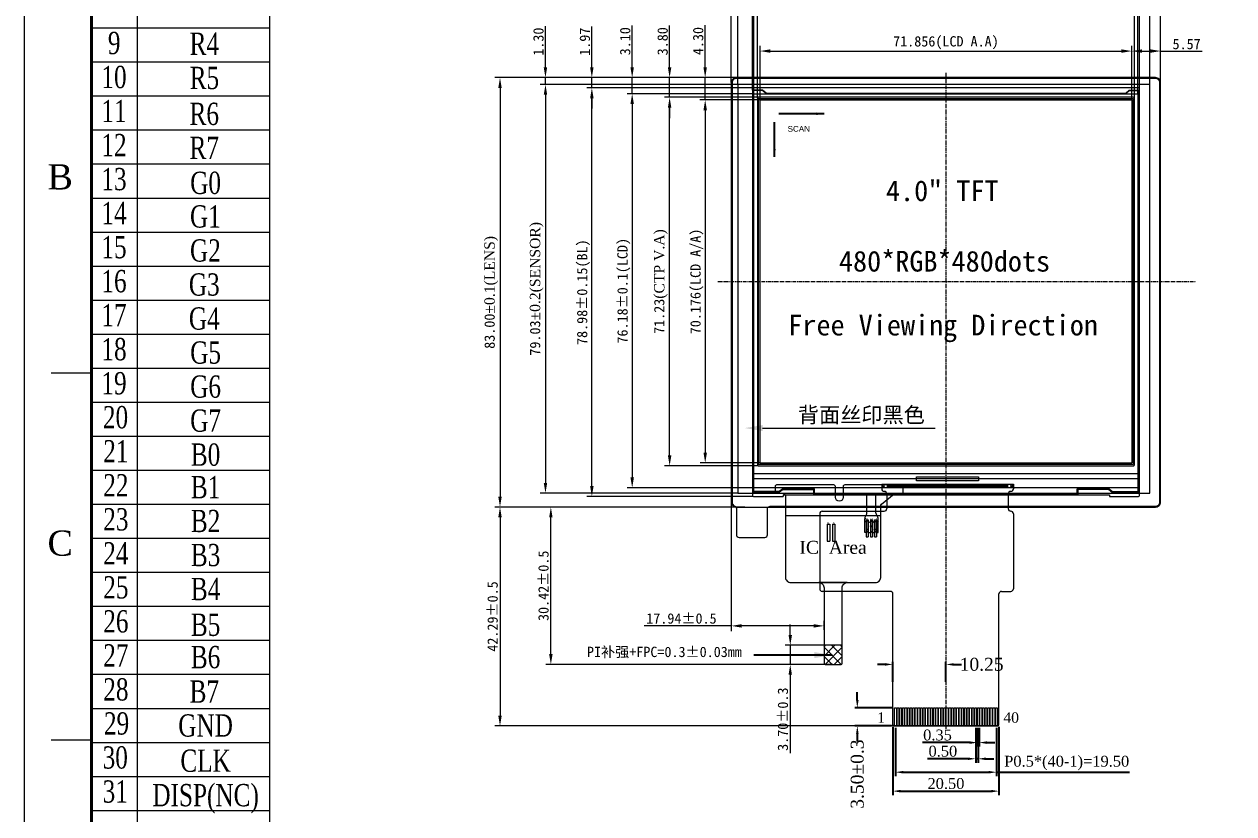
# Model space of a CAD drawing. Header units: inches. Extents: x 3729 to 5100, y 234 to 962.
# Drawn here: x 4559.6 to 4793.4, y 726.7 to 879.3 of the extents above; entities that cross this region are included whole.
import ezdxf
from ezdxf.enums import TextEntityAlignment as Align

# ---------------------------------------------------------------- set-up
doc = ezdxf.new("R2010")
doc.units = ezdxf.units.IN
doc.header["$MEASUREMENT"] = 0
doc.linetypes.add('CENTERX2', pattern=[4, 2.5, -0.5, 0.5, -0.5])
doc.layers.add('1', color=7, linetype='Continuous')
doc.layers.add('center', color=10, linetype='CENTERX2', lineweight=9)
doc.styles.add('Arial', font='ARIAL.TTF', dxfattribs={"width": 0.85, "oblique": 8})
doc.styles.add('simSun', font='SimSun.ttf')
doc.styles.get("Standard").update_dxf_attribs({"font": 'TIMES.TTF'})
doc.styles.add('宋体', font='NSimSun.ttf')
doc.styles.add('穴词0M+000001', font='SimSun.ttf')
doc.dimstyles.new('HDM.2', dxfattribs={"dimscale": 0.6, "dimtxt": 3.5, "dimasz": 2.5, "dimexe": 1.25, "dimexo": 0.625, "dimtad": 1, "dimzin": 1, "dimdsep": 46, "dimtxsty": 'Standard', "dimcen": 2.5, "dimadec": 0, "dimazin": 0, "dimtfac": 1, "dimtmove": 0, "dimatfit": 3, "dimfxl": 0, "dimarcsym": 0})
doc.dimstyles.new('ISO-25', dxfattribs={"dimtxt": 2, "dimasz": 1.5, "dimexe": 0.5, "dimexo": 0.5, "dimgap": 0.2, "dimtad": 0, "dimdsep": 46, "dimtxsty": 'Standard', "dimcen": 0.5, "dimclrd": 256, "dimclre": 256, "dimclrt": 256, "dimadec": 0, "dimazin": 0, "dimtfac": 1, "dimtmove": 0, "dimatfit": 3, "dimfxl": 0, "dimlwd": -1, "dimlwe": -1, "dimarcsym": 0})
doc.dimstyles.get("Standard").update_dxf_attribs({"dimtxt": 0.8, "dimasz": 0.5, "dimexe": 0.5, "dimexo": 0.5, "dimgap": 0.09, "dimtad": 0, "dimdec": 4, "dimzin": 0, "dimdsep": 46, "dimtxsty": 'Standard', "dimcen": 0.5, "dimadec": 0, "dimazin": 0, "dimtfac": 1, "dimtdec": 4, "dimtofl": 0, "dimtmove": 0, "dimatfit": 3, "dimfxl": 0, "dimtolj": 1, "dimtzin": 0, "dimarcsym": 0})
doc.dimstyles.new('STANDARD1', dxfattribs={"dimtxt": 2.5, "dimasz": 1.5, "dimexe": 0.5, "dimexo": 0.5, "dimgap": 0.09, "dimtad": 0, "dimzin": 0, "dimdsep": 46, "dimtxsty": 'Standard', "dimcen": 0, "dimadec": 0, "dimazin": 0, "dimtfac": 1, "dimtofl": 0, "dimtmove": 0, "dimatfit": 0, "dimfxl": 0, "dimtolj": 1, "dimtzin": 0, "dimarcsym": 0})

# ---------------------------------------------------------------- blocks, each defined once
blk = doc.blocks.new('*D387')
at = {"layer": '1', "color": 0, "lineweight": -2}
for p, q in [((4727.99, 743.3), (4727.99, 733.97)), ((4747.49, 743.3), (4747.49, 733.97)), ((4729.49, 734.72), (4745.99, 734.72)), ((4747.49, 734.72), (4773.2, 734.72))]:
    blk.add_line(p, q, dxfattribs=at)
at = {"layer": '1', "color": 0}
for points in [[(4729.49, 734.97), (4729.49, 734.47), (4727.99, 734.72)], [(4745.99, 734.97), (4745.99, 734.47), (4747.49, 734.72)]]:
    blk.add_solid(points, dxfattribs=at)
at = {"layer": 'DEFPOINTS', "color": 0}
for p in [(4727.99, 743.67), (4747.49, 743.67), (4747.49, 734.72)]:
    blk.add_point(p, dxfattribs=at)
at = {"layer": '1', "color": 0, "lineweight": 5, "insert": (4761.09, 736.5), "char_height": 2.1, "attachment_point": 5}
blk.add_mtext('P0.5*(40-1)=19.50', dxfattribs=at)
blk = doc.blocks.new('*D388')
at = {"layer": '1', "color": 0, "lineweight": -2}
for p, q in [((4743.81, 743.3), (4743.81, 739.69)), ((4744.16, 743.3), (4744.16, 739.69)), ((4742.31, 740.44), (4733.18, 740.44)), ((4744.16, 740.44), (4743.81, 740.44)), ((4745.66, 740.44), (4747.16, 740.44))]:
    blk.add_line(p, q, dxfattribs=at)
at = {"layer": '1', "color": 0}
for points in [[(4742.31, 740.69), (4742.31, 740.19), (4743.81, 740.44)], [(4745.66, 740.69), (4745.66, 740.19), (4744.16, 740.44)]]:
    blk.add_solid(points, dxfattribs=at)
at = {"layer": 'DEFPOINTS', "color": 0}
for p in [(4743.81, 743.67), (4744.16, 743.67), (4743.81, 740.44)]:
    blk.add_point(p, dxfattribs=at)
at = {"layer": '1', "color": 0, "lineweight": 5, "insert": (4736.11, 741.89), "char_height": 2.1, "attachment_point": 5}
blk.add_mtext('0.35', dxfattribs=at)
blk = doc.blocks.new('*D389')
at = {"layer": '1', "color": 0, "lineweight": -2}
for p, q in [((4743.49, 743.3), (4743.49, 736.56)), ((4743.99, 743.3), (4743.99, 736.56)), ((4741.99, 737.31), (4734.17, 737.31)), ((4743.99, 737.31), (4743.49, 737.31)), ((4745.49, 737.31), (4746.99, 737.31))]:
    blk.add_line(p, q, dxfattribs=at)
at = {"layer": '1', "color": 0}
for points in [[(4741.99, 737.56), (4741.99, 737.06), (4743.49, 737.31)], [(4745.49, 737.56), (4745.49, 737.06), (4743.99, 737.31)]]:
    blk.add_solid(points, dxfattribs=at)
at = {"layer": 'DEFPOINTS', "color": 0}
for p in [(4743.49, 743.67), (4743.99, 743.67), (4743.99, 737.31)]:
    blk.add_point(p, dxfattribs=at)
at = {"layer": '1', "color": 0, "lineweight": 5, "insert": (4737.15, 738.76), "char_height": 2.1, "attachment_point": 5}
blk.add_mtext('0.50', dxfattribs=at)
blk = doc.blocks.new('*D390')
at = {"layer": '1', "color": 0, "lineweight": -2}
for p, q in [((4727.49, 743.5), (4727.49, 730.31)), ((4747.99, 743.5), (4747.99, 730.31)), ((4728.99, 731.06), (4746.49, 731.06))]:
    blk.add_line(p, q, dxfattribs=at)
at = {"layer": '1', "color": 0}
for points in [[(4728.99, 731.31), (4728.99, 730.81), (4727.49, 731.06)], [(4746.49, 731.31), (4746.49, 730.81), (4747.99, 731.06)]]:
    blk.add_solid(points, dxfattribs=at)
at = {"layer": 'DEFPOINTS', "color": 0}
for p in [(4727.49, 743.87), (4747.99, 743.87), (4747.99, 731.06)]:
    blk.add_point(p, dxfattribs=at)
at = {"layer": '1', "color": 0, "lineweight": 5, "insert": (4737.74, 732.51), "char_height": 2.1, "attachment_point": 5}
blk.add_mtext('20.50', dxfattribs=at)
blk = doc.blocks.new('*D391')
at = {"layer": '1', "color": 0, "lineweight": -2}
for p, q in [((4725.99, 755.55), (4724.49, 755.55)), ((4727.49, 752.17), (4727.49, 756.05)), ((4737.74, 752.17), (4737.74, 756.05)), ((4739.24, 755.55), (4740.74, 755.55))]:
    blk.add_line(p, q, dxfattribs=at)
at = {"layer": '1', "color": 0}
for points in [[(4725.99, 755.8), (4725.99, 755.3), (4727.49, 755.55)], [(4739.24, 755.8), (4739.24, 755.3), (4737.74, 755.55)]]:
    blk.add_solid(points, dxfattribs=at)
at = {"layer": 'DEFPOINTS', "color": 0}
for p in [(4727.49, 755.55), (4727.49, 751.67), (4737.74, 751.67)]:
    blk.add_point(p, dxfattribs=at)
at = {"layer": '1', "color": 0, "lineweight": 5, "insert": (4744.64, 755.55), "char_height": 2.5, "attachment_point": 5}
blk.add_mtext('\\A1;10.25', dxfattribs=at)
blk = doc.blocks.new('*D392')
at = {"layer": '1', "color": 0, "lineweight": -2}
for p, q in [((4720.61, 748.67), (4720.61, 750.17)), ((4727.31, 747.17), (4720.11, 747.17)), ((4727.19, 743.67), (4720.11, 743.67)), ((4720.61, 742.17), (4720.61, 740.67))]:
    blk.add_line(p, q, dxfattribs=at)
at = {"layer": '1', "color": 0}
for points in [[(4720.36, 748.67), (4720.86, 748.67), (4720.61, 747.17)], [(4720.36, 742.17), (4720.86, 742.17), (4720.61, 743.67)]]:
    blk.add_solid(points, dxfattribs=at)
at = {"layer": 'DEFPOINTS', "color": 0}
for p in [(4720.61, 747.17), (4727.81, 747.17), (4727.69, 743.67)]:
    blk.add_point(p, dxfattribs=at)
at = {"layer": '1', "color": 0, "lineweight": 5, "insert": (4720.61, 734.35), "char_height": 2.5, "attachment_point": 5, "rotation": 90}
blk.add_mtext('\\A1;3.50%%p0.3', dxfattribs=at)

msp = doc.modelspace()

# ---------------------------------------------------------------- hatches: boundary and pattern name
at = {"layer": '1', "lineweight": 5}
h = msp.add_hatch(dxfattribs=at)
h.set_pattern_fill('ANSI37', color=256, scale=0.4)
h.set_pattern_definition([(45, (-14731.707, 7107.9664), (-0.89802561, 0.89802561), []), (135, (-14731.707, 7107.9664), (-0.89802561, -0.89802561), [])])
h.paths.add_polyline_path([(4717.378, 755.542, 0.4142136), (4717.678, 755.842), (4717.678, 759.242), (4714.178, 759.242), (4714.178, 755.842, 0.4142136), (4714.478, 755.542)])

# ---------------------------------------------------------------- linework, layer by layer
for p, q in [((4572.512, 799.667), (4572.512, 937.753)), ((4581.389, 937.753), (4581.389, 667.995)), ((4606.947, 937.757), (4606.947, 799.667)), ((4696.237, 868.021), (4696.237, 907.498)), ((4779.237, 868.021), (4779.237, 907.498)), ((4697.509, 867.721), (4697.509, 901.299)), ((4777.165, 867.783), (4777.165, 901.299)), ((4777.165, 867.721), (4777.165, 901.299)), ((4779.237, 868.021), (4779.237, 901.299)), ((4700.323, 866.847), (4700.323, 894.698)), ((4775.151, 866.621), (4775.151, 894.698)), ((4775.151, 866.847), (4775.151, 894.698)), ((4779.237, 868.021), (4779.237, 894.698)), ((4700.609, 865.921), (4700.609, 888.354)), ((4774.865, 865.921), (4774.865, 888.354)), ((4774.865, 865.921), (4774.865, 888.354)), ((4779.237, 868.021), (4779.237, 888.354)), ((4701.309, 865.021), (4701.309, 882.235)), ((4774.165, 865.021), (4774.165, 882.235)), ((4774.165, 865.021), (4774.165, 882.235)), ((4779.237, 868.021), (4779.237, 882.235)), ((4572.512, 878.576), (4606.947, 878.576)), ((4660.324, 870.958), (4660.324, 878.881)), ((4669.29, 870.958), (4669.29, 878.858)), ((4677.088, 870.958), (4677.088, 879.036)), ((4684.326, 870.958), (4684.326, 879.036)), ((4691.196, 870.958), (4691.196, 879.103)), ((4701.809, 864.721), (4701.809, 875.098)), ((4773.665, 864.721), (4773.665, 875.098)), ((4773.665, 864.721), (4773.665, 875.098)), ((4779.237, 868.021), (4779.237, 875.098)), ((4703.809, 874.098), (4771.665, 874.098)), ((4775.665, 874.098), (4777.237, 874.098)), ((4779.237, 874.098), (4787.292, 874.098)), ((4572.512, 872), (4606.947, 872)), ((4697.174, 868.958), (4650.536, 868.958)), ((4729.403, 868.958), (4659.324, 868.958)), ((4697.446, 867.658), (4659.324, 867.658)), ((4697.446, 867.658), (4659.324, 867.658)), ((4660.324, 867.658), (4660.324, 868.958)), ((4697.174, 868.958), (4668.29, 868.958)), ((4669.29, 866.984), (4669.29, 868.958)), ((4697.174, 868.958), (4676.088, 868.958)), ((4677.088, 865.858), (4677.088, 868.958)), ((4697.174, 868.958), (4683.326, 868.958)), ((4684.326, 865.158), (4684.326, 868.958)), ((4697.446, 868.958), (4690.196, 868.958)), ((4691.196, 864.658), (4691.196, 868.958)), ((4777.165, 867.658), (4697.509, 867.658)), ((4697.509, 867.658), (4697.509, 788.632)), ((4777.165, 788.632), (4777.165, 867.658)), ((4572.512, 865.424), (4606.947, 865.424)), ((4651.536, 866.958), (4651.536, 787.958)), ((4660.324, 865.658), (4660.324, 863.658)), ((4660.324, 865.658), (4660.324, 790.632)), ((4700.46, 866.984), (4668.29, 866.984)), ((4700.46, 866.984), (4668.29, 866.984)), ((4700.546, 865.858), (4676.088, 865.858)), ((4700.546, 865.858), (4676.088, 865.858)), ((4700.323, 866.558), (4700.323, 866.784)), ((4700.323, 866.558), (4700.323, 788.832)), ((4702.291, 866.558), (4700.323, 866.558)), ((4700.473, 866.558), (4700.473, 788.832)), ((4774.951, 866.984), (4700.523, 866.984)), ((4700.553, 866.458), (4700.553, 788.982)), ((4702.253, 866.458), (4700.553, 866.458)), ((4700.609, 865.858), (4774.865, 865.858)), ((4700.609, 789.682), (4700.609, 865.849)), ((4702.913, 865.878), (4702.253, 866.458)), ((4702.974, 865.958), (4702.291, 866.558)), ((4702.913, 865.878), (4772.561, 865.878)), ((4702.974, 865.958), (4772.501, 865.958)), ((4772.501, 865.958), (4773.183, 866.558)), ((4772.561, 865.878), (4773.221, 866.458)), ((4773.183, 866.558), (4775.151, 866.558)), ((4773.221, 866.458), (4774.921, 866.458)), ((4774.865, 865.858), (4774.865, 789.682)), ((4774.921, 788.982), (4774.921, 866.458)), ((4775.001, 788.832), (4775.001, 866.558)), ((4775.151, 866.558), (4775.151, 866.784)), ((4775.151, 788.832), (4775.151, 866.558)), ((4669.29, 864.984), (4669.29, 862.984)), ((4669.29, 790.006), (4669.29, 864.984)), ((4677.088, 863.858), (4677.088, 861.858)), ((4677.088, 863.858), (4677.088, 791.682)), ((4701.553, 865.158), (4683.326, 865.158)), ((4701.57, 865.158), (4683.326, 865.158)), ((4684.326, 863.158), (4684.326, 861.158)), ((4684.326, 795.932), (4684.326, 863.158)), ((4701.746, 864.658), (4690.196, 864.658)), ((4701.746, 864.658), (4690.209, 864.658)), ((4701.509, 864.958), (4773.965, 864.958)), ((4701.509, 794.182), (4701.509, 864.958)), ((4701.809, 794.482), (4701.809, 864.658)), ((4701.809, 864.658), (4773.665, 864.658)), ((4773.665, 864.658), (4773.665, 794.482)), ((4773.965, 864.958), (4773.965, 794.182)), ((4691.196, 862.658), (4691.196, 860.658)), ((4691.209, 862.658), (4691.209, 796.482)), ((4572.512, 858.849), (4606.947, 858.849)), ((4572.512, 852.273), (4606.947, 852.273)), ((4572.512, 845.697), (4606.947, 845.697)), ((4572.512, 839.122), (4606.947, 839.122)), ((4572.512, 832.546), (4606.947, 832.546)), ((4572.512, 825.97), (4606.947, 825.97)), ((4572.512, 819.395), (4606.947, 819.395)), ((4572.568, 811.87), (4564.77, 811.87)), ((4572.512, 812.819), (4606.947, 812.819)), ((4572.512, 806.243), (4606.947, 806.243)), ((4606.95, 799.759), (4606.95, 707.6)), ((4572.512, 799.667), (4606.947, 799.667)), ((4572.569, 799.667), (4572.569, 707.546)), ((4572.497, 793.091), (4606.932, 793.091)), ((4701.446, 793.932), (4683.326, 793.932)), ((4701.746, 794.482), (4690.209, 794.482)), ((4773.965, 794.182), (4701.509, 794.182)), ((4701.809, 794.482), (4773.665, 794.482)), ((4775.001, 791.432), (4700.473, 791.432)), ((4774.865, 792.382), (4700.609, 792.382)), ((4725.321, 790.382), (4750.769, 790.382)), ((4725.321, 790.382), (4725.321, 789.482)), ((4750.769, 790.382), (4750.769, 789.482)), ((4697.446, 788.632), (4659.324, 788.632)), ((4700.546, 789.682), (4676.088, 789.682)), ((4697.509, 788.632), (4777.165, 788.632)), ((4700.323, 788.832), (4700.323, 788.206)), ((4705.576, 788.832), (4700.323, 788.832)), ((4705.527, 788.982), (4700.553, 788.982)), ((4774.865, 789.682), (4700.609, 789.682)), ((4706.209, 789.482), (4705.527, 788.982)), ((4706.258, 789.332), (4705.576, 788.832)), ((4706.209, 789.482), (4712.343, 789.482)), ((4706.247, 788.356), (4769.327, 788.356)), ((4706.247, 788.356), (4706.247, 788.006)), ((4706.258, 789.332), (4712.193, 789.332)), ((4712.193, 788.356), (4712.193, 789.332)), ((4712.343, 788.506), (4712.343, 789.482)), ((4712.343, 788.506), (4763.131, 788.506)), ((4722.462, 784.792), (4722.462, 788.506)), ((4724.212, 784.792), (4724.212, 788.506)), ((4725.545, 790.132), (4725.327, 790.132)), ((4725.545, 790.012), (4725.327, 790.012)), ((4725.545, 790.132), (4725.545, 790.35)), ((4725.545, 789.795), (4725.545, 790.012)), ((4725.665, 790.132), (4725.665, 790.35)), ((4725.882, 790.132), (4725.665, 790.132)), ((4725.665, 789.795), (4725.665, 790.012)), ((4725.882, 790.012), (4725.665, 790.012)), ((4725.821, 788.982), (4725.821, 788.982)), ((4726.321, 788.482), (4726.321, 785.672)), ((4749.769, 788.482), (4749.769, 785.672)), ((4750.425, 790.132), (4750.207, 790.132)), ((4750.425, 790.012), (4750.207, 790.012)), ((4750.269, 788.982), (4750.269, 788.982)), ((4750.425, 790.132), (4750.425, 790.35)), ((4750.425, 789.795), (4750.425, 790.012)), ((4750.545, 790.132), (4750.545, 790.35)), ((4750.762, 790.132), (4750.545, 790.132)), ((4750.762, 790.012), (4750.545, 790.012)), ((4750.545, 789.795), (4750.545, 790.012)), ((4753.312, 788.356), (4753.312, 788.506)), ((4769.265, 789.482), (4763.131, 789.482)), ((4763.131, 788.506), (4763.131, 789.482)), ((4769.216, 789.332), (4763.281, 789.332)), ((4763.281, 788.356), (4763.281, 789.332)), ((4769.216, 789.332), (4769.898, 788.832)), ((4769.265, 789.482), (4769.947, 788.982)), ((4769.327, 788.356), (4769.327, 788.006)), ((4769.898, 788.832), (4775.151, 788.832)), ((4769.947, 788.982), (4774.921, 788.982)), ((4775.151, 788.206), (4775.151, 788.832)), ((4572.497, 786.515), (4606.932, 786.515)), ((4697.174, 785.958), (4650.536, 785.958)), ((4697.174, 785.958), (4650.536, 785.958)), ((4698.885, 785.958), (4660.37, 785.958)), ((4700.46, 788.006), (4668.29, 788.006)), ((4696.237, 786.896), (4696.237, 761.999)), ((4700.523, 788.006), (4706.247, 788.006)), ((4769.327, 788.006), (4774.951, 788.006)), ((4651.536, 783.958), (4651.536, 745.672)), ((4661.37, 757.542), (4661.37, 783.958)), ((4725.128, 784.282), (4706.729, 784.282)), ((4713.337, 784.672), (4713.337, 770.172)), ((4713.837, 785.172), (4725.821, 785.172)), ((4722.037, 781.03), (4722.037, 783.717)), ((4722.407, 784.565), (4722.091, 783.944)), ((4722.337, 783.486), (4722.337, 780.23)), ((4722.337, 783.486), (4722.737, 783.486)), ((4722.737, 783.486), (4722.737, 780.23)), ((4723.137, 783.486), (4723.137, 780.23)), ((4723.137, 783.486), (4723.537, 783.486)), ((4723.537, 783.486), (4723.537, 780.23)), ((4723.937, 783.486), (4723.937, 780.23)), ((4723.937, 783.486), (4724.337, 783.486)), ((4724.266, 784.565), (4724.582, 783.944)), ((4724.337, 783.486), (4724.337, 780.23)), ((4724.637, 781.03), (4724.637, 783.717)), ((4750.269, 785.172), (4750.269, 785.172)), ((4750.269, 785.172), (4750.269, 785.172)), ((4750.769, 784.672), (4750.769, 770.172)), ((4714.787, 782.679), (4714.787, 779.379)), ((4714.787, 782.679), (4715.287, 782.679)), ((4715.287, 782.679), (4715.287, 779.379)), ((4715.787, 782.679), (4715.787, 779.379)), ((4715.787, 782.679), (4716.287, 782.679)), ((4716.287, 782.679), (4716.287, 779.379)), ((4722.337, 781.03), (4722.037, 781.03)), ((4722.337, 783.286), (4722.337, 781.78)), ((4722.337, 781.48), (4722.337, 781.03)), ((4722.337, 781.03), (4722.387, 781.03)), ((4722.687, 781.03), (4722.737, 781.03)), ((4722.737, 781.78), (4722.737, 783.131)), ((4722.737, 781.03), (4722.737, 781.48)), ((4722.737, 781.03), (4723.137, 781.03)), ((4723.137, 783.113), (4723.137, 782.38)), ((4723.137, 782.08), (4723.137, 781.03)), ((4723.137, 781.03), (4723.187, 781.03)), ((4723.487, 781.03), (4723.537, 781.03)), ((4723.537, 782.38), (4723.537, 783.277)), ((4723.537, 781.03), (4723.537, 782.08)), ((4723.537, 781.03), (4723.937, 781.03)), ((4723.937, 783.03), (4723.937, 781.78)), ((4723.937, 781.48), (4723.937, 781.03)), ((4723.937, 781.03), (4723.987, 781.03)), ((4724.287, 781.03), (4724.337, 781.03)), ((4724.337, 781.78), (4724.337, 783.301)), ((4724.337, 781.03), (4724.337, 781.48)), ((4724.337, 781.03), (4724.637, 781.03)), ((4572.497, 779.939), (4606.932, 779.939)), ((4714.787, 779.379), (4715.287, 779.379)), ((4715.787, 779.379), (4716.287, 779.379)), ((4722.337, 780.23), (4722.737, 780.23)), ((4723.137, 780.23), (4723.537, 780.23)), ((4723.937, 780.23), (4724.337, 780.23)), ((4572.497, 773.364), (4606.932, 773.364)), ((4718.678, 771.378), (4713.178, 771.378)), ((4726.987, 769.672), (4713.837, 769.672)), ((4748.487, 769.672), (4750.269, 769.672)), ((4727.487, 748.672), (4727.487, 769.172)), ((4747.987, 748.672), (4747.987, 769.172)), ((4572.497, 766.788), (4606.932, 766.788)), ((4572.568, 766.653), (4572.568, 674.532)), ((4606.949, 766.745), (4606.949, 674.586)), ((4696.237, 762.999), (4679.397, 762.999)), ((4712.178, 762.999), (4698.237, 762.999)), ((4707.645, 761.242), (4707.645, 763.242)), ((4714.178, 762.247), (4714.178, 763.999)), ((4572.568, 760.212), (4607.003, 760.212)), ((4715.891, 759.242), (4706.645, 759.242)), ((4707.645, 759.242), (4707.645, 755.542)), ((4717.678, 759.242), (4714.178, 759.242)), ((4714.536, 755.542), (4660.37, 755.542)), ((4715.891, 755.542), (4706.645, 755.542)), ((4572.569, 753.636), (4607.004, 753.636)), ((4707.645, 753.542), (4707.645, 738.386)), ((4727.487, 743.872), (4727.487, 748.672)), ((4747.987, 743.872), (4747.987, 748.672)), ((4572.569, 747.061), (4607.004, 747.061)), ((4572.568, 744.844), (4572.568, 675.724)), ((4572.568, 744.844), (4572.568, 675.724)), ((4727.624, 743.672), (4650.536, 743.672)), ((4727.687, 743.672), (4747.787, 743.672)), ((4747.787, 743.672), (4727.687, 743.672)), ((4572.568, 740.913), (4564.77, 740.913)), ((4572.569, 740.485), (4607.004, 740.485)), ((4572.569, 733.909), (4607.004, 733.909)), ((4572.569, 727.333), (4607.004, 727.333))]:
    msp.add_line(p, q, dxfattribs=at)
for points in [[(4559.556, 961.582), (4559.556, 591.201), (5100.317, 591.201), (5100.317, 961.582)], [(4726.435, 790.382), (4726.515, 790.382), (4726.515, 789.782), (4726.435, 789.782)], [(4726.565, 790.382), (4726.645, 790.382), (4726.645, 789.782), (4726.565, 789.782)], [(4726.695, 790.382), (4726.775, 790.382), (4726.775, 789.782), (4726.695, 789.782)], [(4726.825, 790.382), (4726.905, 790.382), (4726.905, 789.782), (4726.825, 789.782)], [(4726.955, 790.382), (4727.035, 790.382), (4727.035, 789.782), (4726.955, 789.782)], [(4727.085, 790.382), (4727.165, 790.382), (4727.165, 789.782), (4727.085, 789.782)], [(4727.215, 790.382), (4727.295, 790.382), (4727.295, 789.782), (4727.215, 789.782)], [(4727.345, 790.382), (4727.425, 790.382), (4727.425, 789.782), (4727.345, 789.782)], [(4727.475, 790.382), (4727.555, 790.382), (4727.555, 789.782), (4727.475, 789.782)], [(4727.605, 790.382), (4727.685, 790.382), (4727.685, 789.782), (4727.605, 789.782)], [(4727.735, 790.382), (4727.815, 790.382), (4727.815, 789.782), (4727.735, 789.782)], [(4727.865, 790.382), (4727.945, 790.382), (4727.945, 789.782), (4727.865, 789.782)], [(4727.995, 790.382), (4728.075, 790.382), (4728.075, 789.782), (4727.995, 789.782)], [(4728.125, 790.382), (4728.205, 790.382), (4728.205, 789.782), (4728.125, 789.782)], [(4728.255, 790.382), (4728.335, 790.382), (4728.335, 789.782), (4728.255, 789.782)], [(4728.385, 790.382), (4728.465, 790.382), (4728.465, 789.782), (4728.385, 789.782)], [(4728.515, 790.382), (4728.595, 790.382), (4728.595, 789.782), (4728.515, 789.782)], [(4728.645, 790.382), (4728.725, 790.382), (4728.725, 789.782), (4728.645, 789.782)], [(4728.775, 790.382), (4728.855, 790.382), (4728.855, 789.782), (4728.775, 789.782)], [(4728.905, 790.382), (4728.985, 790.382), (4728.985, 789.782), (4728.905, 789.782)], [(4729.035, 790.382), (4729.115, 790.382), (4729.115, 789.782), (4729.035, 789.782)], [(4729.165, 790.382), (4729.245, 790.382), (4729.245, 789.782), (4729.165, 789.782)], [(4729.295, 790.382), (4729.375, 790.382), (4729.375, 789.782), (4729.295, 789.782)], [(4729.425, 790.382), (4729.505, 790.382), (4729.505, 789.782), (4729.425, 789.782)], [(4729.555, 790.382), (4729.635, 790.382), (4729.635, 789.782), (4729.555, 789.782)], [(4729.685, 790.382), (4729.765, 790.382), (4729.765, 789.782), (4729.685, 789.782)], [(4729.815, 790.382), (4729.895, 790.382), (4729.895, 789.782), (4729.815, 789.782)], [(4729.945, 790.382), (4730.025, 790.382), (4730.025, 789.782), (4729.945, 789.782)], [(4730.075, 790.382), (4730.155, 790.382), (4730.155, 789.782), (4730.075, 789.782)], [(4730.205, 790.382), (4730.285, 790.382), (4730.285, 789.782), (4730.205, 789.782)], [(4730.335, 790.382), (4730.415, 790.382), (4730.415, 789.782), (4730.335, 789.782)], [(4730.465, 790.382), (4730.545, 790.382), (4730.545, 789.782), (4730.465, 789.782)], [(4730.595, 790.382), (4730.675, 790.382), (4730.675, 789.782), (4730.595, 789.782)], [(4730.725, 790.382), (4730.805, 790.382), (4730.805, 789.782), (4730.725, 789.782)], [(4730.855, 790.382), (4730.935, 790.382), (4730.935, 789.782), (4730.855, 789.782)], [(4730.985, 790.382), (4731.065, 790.382), (4731.065, 789.782), (4730.985, 789.782)], [(4731.115, 790.382), (4731.195, 790.382), (4731.195, 789.782), (4731.115, 789.782)], [(4731.245, 790.382), (4731.325, 790.382), (4731.325, 789.782), (4731.245, 789.782)], [(4731.375, 790.382), (4731.455, 790.382), (4731.455, 789.782), (4731.375, 789.782)], [(4731.505, 790.382), (4731.585, 790.382), (4731.585, 789.782), (4731.505, 789.782)], [(4731.635, 790.382), (4731.715, 790.382), (4731.715, 789.782), (4731.635, 789.782)], [(4731.765, 790.382), (4731.845, 790.382), (4731.845, 789.782), (4731.765, 789.782)], [(4731.895, 790.382), (4731.975, 790.382), (4731.975, 789.782), (4731.895, 789.782)], [(4732.025, 790.382), (4732.105, 790.382), (4732.105, 789.782), (4732.025, 789.782)], [(4732.045, 791.807), (4744.045, 791.807), (4744.045, 791.007), (4732.045, 791.007)], [(4732.155, 790.382), (4732.235, 790.382), (4732.235, 789.782), (4732.155, 789.782)], [(4732.285, 790.382), (4732.365, 790.382), (4732.365, 789.782), (4732.285, 789.782)], [(4732.415, 790.382), (4732.495, 790.382), (4732.495, 789.782), (4732.415, 789.782)], [(4732.545, 790.382), (4732.625, 790.382), (4732.625, 789.782), (4732.545, 789.782)], [(4732.675, 790.382), (4732.755, 790.382), (4732.755, 789.782), (4732.675, 789.782)], [(4732.805, 790.382), (4732.885, 790.382), (4732.885, 789.782), (4732.805, 789.782)], [(4732.935, 790.382), (4733.015, 790.382), (4733.015, 789.782), (4732.935, 789.782)], [(4733.065, 790.382), (4733.145, 790.382), (4733.145, 789.782), (4733.065, 789.782)], [(4733.195, 790.382), (4733.275, 790.382), (4733.275, 789.782), (4733.195, 789.782)], [(4733.325, 790.382), (4733.405, 790.382), (4733.405, 789.782), (4733.325, 789.782)], [(4733.455, 790.382), (4733.535, 790.382), (4733.535, 789.782), (4733.455, 789.782)], [(4733.585, 790.382), (4733.665, 790.382), (4733.665, 789.782), (4733.585, 789.782)], [(4733.715, 790.382), (4733.795, 790.382), (4733.795, 789.782), (4733.715, 789.782)], [(4733.845, 790.382), (4733.925, 790.382), (4733.925, 789.782), (4733.845, 789.782)], [(4733.975, 790.382), (4734.055, 790.382), (4734.055, 789.782), (4733.975, 789.782)], [(4734.105, 790.382), (4734.185, 790.382), (4734.185, 789.782), (4734.105, 789.782)], [(4734.235, 790.382), (4734.315, 790.382), (4734.315, 789.782), (4734.235, 789.782)], [(4734.365, 790.382), (4734.445, 790.382), (4734.445, 789.782), (4734.365, 789.782)], [(4734.495, 790.382), (4734.575, 790.382), (4734.575, 789.782), (4734.495, 789.782)], [(4734.625, 790.382), (4734.705, 790.382), (4734.705, 789.782), (4734.625, 789.782)], [(4734.755, 790.382), (4734.835, 790.382), (4734.835, 789.782), (4734.755, 789.782)], [(4734.885, 790.382), (4734.965, 790.382), (4734.965, 789.782), (4734.885, 789.782)], [(4735.015, 790.382), (4735.095, 790.382), (4735.095, 789.782), (4735.015, 789.782)], [(4735.145, 790.382), (4735.225, 790.382), (4735.225, 789.782), (4735.145, 789.782)], [(4735.275, 790.382), (4735.355, 790.382), (4735.355, 789.782), (4735.275, 789.782)], [(4735.405, 790.382), (4735.485, 790.382), (4735.485, 789.782), (4735.405, 789.782)], [(4735.535, 790.382), (4735.615, 790.382), (4735.615, 789.782), (4735.535, 789.782)], [(4735.665, 790.382), (4735.745, 790.382), (4735.745, 789.782), (4735.665, 789.782)], [(4735.795, 790.382), (4735.875, 790.382), (4735.875, 789.782), (4735.795, 789.782)], [(4735.925, 790.382), (4736.005, 790.382), (4736.005, 789.782), (4735.925, 789.782)], [(4736.055, 790.382), (4736.135, 790.382), (4736.135, 789.782), (4736.055, 789.782)], [(4736.185, 790.382), (4736.265, 790.382), (4736.265, 789.782), (4736.185, 789.782)], [(4736.315, 790.382), (4736.395, 790.382), (4736.395, 789.782), (4736.315, 789.782)], [(4736.445, 790.382), (4736.525, 790.382), (4736.525, 789.782), (4736.445, 789.782)], [(4736.575, 790.382), (4736.655, 790.382), (4736.655, 789.782), (4736.575, 789.782)], [(4736.705, 790.382), (4736.785, 790.382), (4736.785, 789.782), (4736.705, 789.782)], [(4736.835, 790.382), (4736.915, 790.382), (4736.915, 789.782), (4736.835, 789.782)], [(4736.965, 790.382), (4737.045, 790.382), (4737.045, 789.782), (4736.965, 789.782)], [(4737.095, 790.382), (4737.175, 790.382), (4737.175, 789.782), (4737.095, 789.782)], [(4737.225, 790.382), (4737.305, 790.382), (4737.305, 789.782), (4737.225, 789.782)], [(4737.355, 790.382), (4737.435, 790.382), (4737.435, 789.782), (4737.355, 789.782)], [(4737.485, 790.382), (4737.565, 790.382), (4737.565, 789.782), (4737.485, 789.782)], [(4737.615, 790.382), (4737.695, 790.382), (4737.695, 789.782), (4737.615, 789.782)], [(4737.745, 790.382), (4737.825, 790.382), (4737.825, 789.782), (4737.745, 789.782)], [(4737.875, 790.382), (4737.955, 790.382), (4737.955, 789.782), (4737.875, 789.782)], [(4738.005, 790.382), (4738.085, 790.382), (4738.085, 789.782), (4738.005, 789.782)], [(4738.135, 790.382), (4738.215, 790.382), (4738.215, 789.782), (4738.135, 789.782)], [(4738.265, 790.382), (4738.345, 790.382), (4738.345, 789.782), (4738.265, 789.782)], [(4738.395, 790.382), (4738.475, 790.382), (4738.475, 789.782), (4738.395, 789.782)], [(4738.525, 790.382), (4738.605, 790.382), (4738.605, 789.782), (4738.525, 789.782)], [(4738.655, 790.382), (4738.735, 790.382), (4738.735, 789.782), (4738.655, 789.782)], [(4738.785, 790.382), (4738.865, 790.382), (4738.865, 789.782), (4738.785, 789.782)], [(4738.915, 790.382), (4738.995, 790.382), (4738.995, 789.782), (4738.915, 789.782)], [(4739.045, 790.382), (4739.125, 790.382), (4739.125, 789.782), (4739.045, 789.782)], [(4739.175, 790.382), (4739.255, 790.382), (4739.255, 789.782), (4739.175, 789.782)], [(4739.305, 790.382), (4739.385, 790.382), (4739.385, 789.782), (4739.305, 789.782)], [(4739.435, 790.382), (4739.515, 790.382), (4739.515, 789.782), (4739.435, 789.782)], [(4739.565, 790.382), (4739.645, 790.382), (4739.645, 789.782), (4739.565, 789.782)], [(4739.695, 790.382), (4739.775, 790.382), (4739.775, 789.782), (4739.695, 789.782)], [(4739.825, 790.382), (4739.905, 790.382), (4739.905, 789.782), (4739.825, 789.782)], [(4739.955, 790.382), (4740.035, 790.382), (4740.035, 789.782), (4739.955, 789.782)], [(4740.085, 790.382), (4740.165, 790.382), (4740.165, 789.782), (4740.085, 789.782)], [(4740.215, 790.382), (4740.295, 790.382), (4740.295, 789.782), (4740.215, 789.782)], [(4740.345, 790.382), (4740.425, 790.382), (4740.425, 789.782), (4740.345, 789.782)], [(4740.475, 790.382), (4740.555, 790.382), (4740.555, 789.782), (4740.475, 789.782)], [(4740.605, 790.382), (4740.685, 790.382), (4740.685, 789.782), (4740.605, 789.782)], [(4740.735, 790.382), (4740.815, 790.382), (4740.815, 789.782), (4740.735, 789.782)], [(4740.865, 790.382), (4740.945, 790.382), (4740.945, 789.782), (4740.865, 789.782)], [(4740.995, 790.382), (4741.075, 790.382), (4741.075, 789.782), (4740.995, 789.782)], [(4741.125, 790.382), (4741.205, 790.382), (4741.205, 789.782), (4741.125, 789.782)], [(4741.255, 790.382), (4741.335, 790.382), (4741.335, 789.782), (4741.255, 789.782)], [(4741.385, 790.382), (4741.465, 790.382), (4741.465, 789.782), (4741.385, 789.782)], [(4741.515, 790.382), (4741.595, 790.382), (4741.595, 789.782), (4741.515, 789.782)], [(4741.645, 790.382), (4741.725, 790.382), (4741.725, 789.782), (4741.645, 789.782)], [(4741.775, 790.382), (4741.855, 790.382), (4741.855, 789.782), (4741.775, 789.782)], [(4741.905, 790.382), (4741.985, 790.382), (4741.985, 789.782), (4741.905, 789.782)], [(4742.035, 790.382), (4742.115, 790.382), (4742.115, 789.782), (4742.035, 789.782)], [(4742.165, 790.382), (4742.245, 790.382), (4742.245, 789.782), (4742.165, 789.782)], [(4742.295, 790.382), (4742.375, 790.382), (4742.375, 789.782), (4742.295, 789.782)], [(4742.425, 790.382), (4742.505, 790.382), (4742.505, 789.782), (4742.425, 789.782)], [(4742.555, 790.382), (4742.635, 790.382), (4742.635, 789.782), (4742.555, 789.782)], [(4742.685, 790.382), (4742.765, 790.382), (4742.765, 789.782), (4742.685, 789.782)], [(4742.815, 790.382), (4742.895, 790.382), (4742.895, 789.782), (4742.815, 789.782)], [(4742.945, 790.382), (4743.025, 790.382), (4743.025, 789.782), (4742.945, 789.782)], [(4743.075, 790.382), (4743.155, 790.382), (4743.155, 789.782), (4743.075, 789.782)], [(4743.205, 790.382), (4743.285, 790.382), (4743.285, 789.782), (4743.205, 789.782)], [(4743.335, 790.382), (4743.415, 790.382), (4743.415, 789.782), (4743.335, 789.782)], [(4743.465, 790.382), (4743.545, 790.382), (4743.545, 789.782), (4743.465, 789.782)], [(4743.595, 790.382), (4743.675, 790.382), (4743.675, 789.782), (4743.595, 789.782)], [(4743.725, 790.382), (4743.805, 790.382), (4743.805, 789.782), (4743.725, 789.782)], [(4743.855, 790.382), (4743.935, 790.382), (4743.935, 789.782), (4743.855, 789.782)], [(4743.985, 790.382), (4744.065, 790.382), (4744.065, 789.782), (4743.985, 789.782)], [(4744.115, 790.382), (4744.195, 790.382), (4744.195, 789.782), (4744.115, 789.782)], [(4744.245, 790.382), (4744.325, 790.382), (4744.325, 789.782), (4744.245, 789.782)], [(4744.375, 790.382), (4744.455, 790.382), (4744.455, 789.782), (4744.375, 789.782)], [(4744.505, 790.382), (4744.585, 790.382), (4744.585, 789.782), (4744.505, 789.782)], [(4744.635, 790.382), (4744.715, 790.382), (4744.715, 789.782), (4744.635, 789.782)], [(4744.765, 790.382), (4744.845, 790.382), (4744.845, 789.782), (4744.765, 789.782)], [(4744.895, 790.382), (4744.975, 790.382), (4744.975, 789.782), (4744.895, 789.782)], [(4745.025, 790.382), (4745.105, 790.382), (4745.105, 789.782), (4745.025, 789.782)], [(4745.155, 790.382), (4745.235, 790.382), (4745.235, 789.782), (4745.155, 789.782)], [(4745.285, 790.382), (4745.365, 790.382), (4745.365, 789.782), (4745.285, 789.782)], [(4745.415, 790.382), (4745.495, 790.382), (4745.495, 789.782), (4745.415, 789.782)], [(4745.545, 790.382), (4745.625, 790.382), (4745.625, 789.782), (4745.545, 789.782)], [(4745.675, 790.382), (4745.755, 790.382), (4745.755, 789.782), (4745.675, 789.782)], [(4745.805, 790.382), (4745.885, 790.382), (4745.885, 789.782), (4745.805, 789.782)], [(4745.935, 790.382), (4746.015, 790.382), (4746.015, 789.782), (4745.935, 789.782)], [(4746.065, 790.382), (4746.145, 790.382), (4746.145, 789.782), (4746.065, 789.782)], [(4746.195, 790.382), (4746.275, 790.382), (4746.275, 789.782), (4746.195, 789.782)], [(4746.325, 790.382), (4746.405, 790.382), (4746.405, 789.782), (4746.325, 789.782)], [(4746.455, 790.382), (4746.535, 790.382), (4746.535, 789.782), (4746.455, 789.782)], [(4746.585, 790.382), (4746.665, 790.382), (4746.665, 789.782), (4746.585, 789.782)], [(4746.715, 790.382), (4746.795, 790.382), (4746.795, 789.782), (4746.715, 789.782)], [(4746.845, 790.382), (4746.925, 790.382), (4746.925, 789.782), (4746.845, 789.782)], [(4746.975, 790.382), (4747.055, 790.382), (4747.055, 789.782), (4746.975, 789.782)], [(4747.105, 790.382), (4747.185, 790.382), (4747.185, 789.782), (4747.105, 789.782)], [(4747.235, 790.382), (4747.315, 790.382), (4747.315, 789.782), (4747.235, 789.782)], [(4747.365, 790.382), (4747.445, 790.382), (4747.445, 789.782), (4747.365, 789.782)], [(4747.495, 790.382), (4747.575, 790.382), (4747.575, 789.782), (4747.495, 789.782)], [(4747.625, 790.382), (4747.705, 790.382), (4747.705, 789.782), (4747.625, 789.782)], [(4747.755, 790.382), (4747.835, 790.382), (4747.835, 789.782), (4747.755, 789.782)], [(4747.885, 790.382), (4747.965, 790.382), (4747.965, 789.782), (4747.885, 789.782)], [(4748.015, 790.382), (4748.095, 790.382), (4748.095, 789.782), (4748.015, 789.782)], [(4748.145, 790.382), (4748.225, 790.382), (4748.225, 789.782), (4748.145, 789.782)], [(4748.275, 790.382), (4748.355, 790.382), (4748.355, 789.782), (4748.275, 789.782)], [(4748.405, 790.382), (4748.485, 790.382), (4748.485, 789.782), (4748.405, 789.782)], [(4748.535, 790.382), (4748.615, 790.382), (4748.615, 789.782), (4748.535, 789.782)], [(4748.665, 790.382), (4748.745, 790.382), (4748.745, 789.782), (4748.665, 789.782)], [(4748.795, 790.382), (4748.875, 790.382), (4748.875, 789.782), (4748.795, 789.782)], [(4748.925, 790.382), (4749.005, 790.382), (4749.005, 789.782), (4748.925, 789.782)], [(4749.055, 790.382), (4749.135, 790.382), (4749.135, 789.782), (4749.055, 789.782)], [(4749.185, 790.382), (4749.265, 790.382), (4749.265, 789.782), (4749.185, 789.782)], [(4749.315, 790.382), (4749.395, 790.382), (4749.395, 789.782), (4749.315, 789.782)], [(4749.445, 790.382), (4749.525, 790.382), (4749.525, 789.782), (4749.445, 789.782)], [(4749.575, 790.382), (4749.655, 790.382), (4749.655, 789.782), (4749.575, 789.782)], [(4727.812, 747.172), (4728.162, 747.172), (4728.162, 743.672), (4727.812, 743.672)], [(4728.312, 747.172), (4728.662, 747.172), (4728.662, 743.672), (4728.312, 743.672)], [(4728.812, 747.172), (4729.162, 747.172), (4729.162, 743.672), (4728.812, 743.672)], [(4729.312, 747.172), (4729.662, 747.172), (4729.662, 743.672), (4729.312, 743.672)], [(4729.812, 747.172), (4730.162, 747.172), (4730.162, 743.672), (4729.812, 743.672)], [(4730.312, 747.172), (4730.662, 747.172), (4730.662, 743.672), (4730.312, 743.672)], [(4730.812, 747.172), (4731.162, 747.172), (4731.162, 743.672), (4730.812, 743.672)], [(4731.312, 747.172), (4731.662, 747.172), (4731.662, 743.672), (4731.312, 743.672)], [(4731.812, 747.172), (4732.162, 747.172), (4732.162, 743.672), (4731.812, 743.672)], [(4732.312, 747.172), (4732.662, 747.172), (4732.662, 743.672), (4732.312, 743.672)], [(4732.812, 747.172), (4733.162, 747.172), (4733.162, 743.672), (4732.812, 743.672)], [(4733.312, 747.172), (4733.662, 747.172), (4733.662, 743.672), (4733.312, 743.672)], [(4733.812, 747.172), (4734.162, 747.172), (4734.162, 743.672), (4733.812, 743.672)], [(4734.312, 747.172), (4734.662, 747.172), (4734.662, 743.672), (4734.312, 743.672)], [(4734.812, 747.172), (4735.162, 747.172), (4735.162, 743.672), (4734.812, 743.672)], [(4735.312, 747.172), (4735.662, 747.172), (4735.662, 743.672), (4735.312, 743.672)], [(4735.812, 747.172), (4736.162, 747.172), (4736.162, 743.672), (4735.812, 743.672)], [(4736.312, 747.172), (4736.662, 747.172), (4736.662, 743.672), (4736.312, 743.672)], [(4736.812, 747.172), (4737.162, 747.172), (4737.162, 743.672), (4736.812, 743.672)], [(4737.312, 747.172), (4737.662, 747.172), (4737.662, 743.672), (4737.312, 743.672)], [(4737.812, 747.172), (4738.162, 747.172), (4738.162, 743.672), (4737.812, 743.672)], [(4738.312, 747.172), (4738.662, 747.172), (4738.662, 743.672), (4738.312, 743.672)], [(4738.812, 747.172), (4739.162, 747.172), (4739.162, 743.672), (4738.812, 743.672)], [(4739.312, 747.172), (4739.662, 747.172), (4739.662, 743.672), (4739.312, 743.672)], [(4739.812, 747.172), (4740.162, 747.172), (4740.162, 743.672), (4739.812, 743.672)], [(4740.312, 747.172), (4740.662, 747.172), (4740.662, 743.672), (4740.312, 743.672)], [(4740.812, 747.172), (4741.162, 747.172), (4741.162, 743.672), (4740.812, 743.672)], [(4741.312, 747.172), (4741.662, 747.172), (4741.662, 743.672), (4741.312, 743.672)], [(4741.812, 747.172), (4742.162, 747.172), (4742.162, 743.672), (4741.812, 743.672)], [(4742.312, 747.172), (4742.662, 747.172), (4742.662, 743.672), (4742.312, 743.672)], [(4742.812, 747.172), (4743.162, 747.172), (4743.162, 743.672), (4742.812, 743.672)], [(4743.312, 747.172), (4743.662, 747.172), (4743.662, 743.672), (4743.312, 743.672)], [(4743.812, 747.172), (4744.162, 747.172), (4744.162, 743.672), (4743.812, 743.672)], [(4744.312, 747.172), (4744.662, 747.172), (4744.662, 743.672), (4744.312, 743.672)], [(4744.812, 747.172), (4745.162, 747.172), (4745.162, 743.672), (4744.812, 743.672)], [(4745.312, 747.172), (4745.662, 747.172), (4745.662, 743.672), (4745.312, 743.672)], [(4745.812, 747.172), (4746.162, 747.172), (4746.162, 743.672), (4745.812, 743.672)], [(4746.312, 747.172), (4746.662, 747.172), (4746.662, 743.672), (4746.312, 743.672)], [(4746.812, 747.172), (4747.162, 747.172), (4747.162, 743.672), (4746.812, 743.672)], [(4747.312, 747.172), (4747.662, 747.172), (4747.662, 743.672), (4747.312, 743.672)]]:
    msp.add_lwpolyline(points, close=True, dxfattribs=at)
at = {"layer": '1', "lineweight": 5, "const_width": 0.532}
msp.add_lwpolyline([(5087.203, 953.785), (4572.568, 953.785), (4572.568, 598.998), (5087.203, 598.998)], close=True, dxfattribs=at)
at = {"layer": '1', "lineweight": 5}
for points in [[(4775.553, 785.958), (4778.237, 785.958, 0.4142136), (4779.237, 786.958), (4779.237, 867.958, 0.4142136), (4778.237, 868.958), (4697.237, 868.958, 0.4142136), (4696.237, 867.958), (4696.237, 786.958, 0.4142136), (4697.237, 785.958), (4778.237, 785.958)], [(4778.237, 786.108, 0.4142136), (4779.087, 786.958), (4779.087, 867.958, 0.4142136), (4778.237, 868.808), (4697.237, 868.808, 0.4142136), (4696.387, 867.958), (4696.387, 786.958, 0.306979), (4696.922, 786.169, -0.306979), (4697.237, 785.704), (4697.237, 780.608, 0.4142136), (4697.737, 780.108), (4702.737, 780.108, 0.4142136), (4703.237, 780.608), (4703.237, 785.608, -0.4142136), (4703.737, 786.108), (4778.237, 786.108)], [(4713.178, 771.378, -0.4142136), (4714.178, 770.378), (4714.178, 755.842, 0.4142136), (4714.478, 755.542), (4717.428, 755.542)], [(4715.853, 755.542), (4717.378, 755.542, 0.4142136), (4717.678, 755.842), (4717.678, 770.378, -0.4142136), (4718.678, 771.378)]]:
    msp.add_lwpolyline(points, format="xyb", dxfattribs=at)
for points in [[(4701.509, 793.932), (4773.965, 793.932, 0.4142136), (4774.165, 794.132), (4774.165, 864.958, 0.4142136), (4773.965, 865.158), (4701.509, 865.158, 0.4142136), (4701.309, 864.958), (4701.309, 794.132, 0.4142136)], [(4724.128, 771.378, 0.4142136), (4725.128, 772.378), (4725.128, 786.119, -0.2244197), (4725.31, 786.506), (4727.761, 788.519, -0.1736516), (4728.078, 788.632), (4729.296, 788.632, 0.4142136), (4729.496, 788.832), (4729.496, 789.932, 0.4142136), (4729.196, 790.232), (4718.173, 790.232, 0.4142136), (4717.873, 789.932), (4717.873, 787.855, -1), (4716.373, 787.855), (4716.373, 789.932, 0.4142136), (4716.073, 790.232), (4705.004, 790.232, 0.4142136), (4704.704, 789.932), (4704.704, 788.832, 0.4142136), (4704.904, 788.632), (4706.229, 788.632, -0.4142136), (4706.729, 788.132), (4706.729, 772.378, 0.4142136), (4707.729, 771.378), (4713.178, 771.378), (4718.678, 771.378)]]:
    msp.add_lwpolyline(points, format="xyb", close=True, dxfattribs=at)
msp.add_lwpolyline([(4702.306, 801.236), (4735.674, 801.236)], dxfattribs=at)
for centre in [(4722.537, 781.63), (4723.337, 782.23), (4724.137, 781.63)]:
    msp.add_circle(centre, 0.125, dxfattribs=at)
for centre, radius, start, end in [((4700.523, 866.784), 0.2, 90, 180), ((4774.951, 866.784), 0.2, 0, 90), ((4700.523, 788.206), 0.2, 180, 270), ((4725.821, 789.482), 0.5, 180, 270), ((4725.605, 790.072), 0.284, 102.19665, 167.80335), ((4725.605, 790.072), 0.284, 192.19665, 257.80335), ((4725.605, 790.072), 0.284, 12.19665, 77.80335), ((4725.605, 790.072), 0.284, 282.19665, 347.80335), ((4725.821, 788.482), 0.5, 0, 90), ((4750.269, 788.482), 0.5, 90, 180), ((4750.485, 790.072), 0.284, 102.19665, 167.80335), ((4750.485, 790.072), 0.284, 192.19665, 257.80335), ((4750.269, 789.482), 0.5, 270, 0), ((4750.485, 790.072), 0.284, 12.19665, 77.80335), ((4750.485, 790.072), 0.284, 282.19665, 347.80335), ((4774.951, 788.206), 0.2, 270, 0), ((4713.837, 784.672), 0.5, 90, 180), ((4722.537, 783.717), 0.5, 153.02125, 180), ((4721.962, 784.792), 0.5, 333.02125, 0), ((4724.712, 784.792), 0.5, 180, 206.97875), ((4724.137, 783.717), 0.5, 0, 26.97875), ((4725.821, 785.672), 0.5, 270, 0), ((4750.269, 785.672), 0.5, 180, 270), ((4750.269, 785.672), 0.5, 180, 270), ((4750.269, 784.672), 0.5, 0, 90), ((4750.269, 784.672), 0.5, 0, 90), ((4722.537, 781.63), 0.25, 143.1301, 216.8699), ((4722.537, 781.03), 0.15, 0, 180), ((4722.537, 781.63), 0.25, 323.1301, 36.8699), ((4723.337, 782.23), 0.25, 143.1301, 216.8699), ((4723.337, 781.03), 0.15, 0, 180), ((4723.337, 782.23), 0.25, 323.1301, 36.8699), ((4724.137, 781.63), 0.25, 143.1301, 216.8699), ((4724.137, 781.03), 0.15, 0, 180), ((4724.137, 781.63), 0.25, 323.1301, 36.8699), ((4713.837, 770.172), 0.5, 180, 270), ((4726.987, 769.172), 0.5, 0, 90), ((4748.487, 769.172), 0.5, 90, 180), ((4750.269, 770.172), 0.5, 270, 0), ((4727.687, 743.872), 0.2, 180, 270), ((4727.687, 743.872), 0.2, 180, 270), ((4747.787, 743.872), 0.2, 270, 0), ((4747.787, 743.872), 0.2, 270, 0)]:
    msp.add_arc(centre, radius, start, end, dxfattribs=at)
msp.add_spline([(4722.037, 783.03), (4722.448, 783.301), (4722.986, 783.03), (4723.433, 783.309), (4723.937, 783.03), (4724.337, 783.301), (4724.637, 783.03)], degree=3, dxfattribs=at)
for points in [[(4703.809, 874.431), (4703.809, 873.765), (4701.809, 874.098)], [(4771.665, 874.431), (4771.665, 873.765), (4773.665, 874.098)], [(4775.665, 874.431), (4775.665, 873.765), (4773.665, 874.098)], [(4777.237, 874.431), (4777.237, 873.765), (4779.237, 874.098)], [(4659.991, 870.958), (4660.657, 870.958), (4660.324, 868.958)], [(4668.957, 870.958), (4669.624, 870.958), (4669.29, 868.958)], [(4676.755, 870.958), (4677.421, 870.958), (4677.088, 868.958)], [(4683.993, 870.958), (4684.659, 870.958), (4684.326, 868.958)], [(4690.862, 870.958), (4691.529, 870.958), (4691.196, 868.958)], [(4651.203, 866.958), (4651.87, 866.958), (4651.536, 868.958)], [(4659.991, 865.658), (4660.657, 865.658), (4660.324, 867.658)], [(4659.991, 865.658), (4660.657, 865.658), (4660.324, 867.658)], [(4668.957, 864.984), (4669.624, 864.984), (4669.29, 866.984)], [(4668.957, 864.984), (4669.624, 864.984), (4669.29, 866.984)], [(4676.755, 863.858), (4677.421, 863.858), (4677.088, 865.858)], [(4676.755, 863.858), (4677.421, 863.858), (4677.088, 865.858)], [(4683.993, 863.158), (4684.659, 863.158), (4684.326, 865.158)], [(4683.993, 863.158), (4684.659, 863.158), (4684.326, 865.158)], [(4690.862, 862.658), (4691.529, 862.658), (4691.196, 864.658)], [(4690.876, 862.658), (4691.542, 862.658), (4691.209, 864.658)], [(4702.306, 800.652), (4698.806, 801.236), (4702.306, 801.819)], [(4683.993, 795.932), (4684.659, 795.932), (4684.326, 793.932)], [(4690.876, 796.482), (4691.542, 796.482), (4691.209, 794.482)], [(4659.991, 790.632), (4660.657, 790.632), (4660.324, 788.632)], [(4676.755, 791.682), (4677.421, 791.682), (4677.088, 789.682)], [(4668.957, 790.006), (4669.624, 790.006), (4669.29, 788.006)], [(4651.203, 787.958), (4651.87, 787.958), (4651.536, 785.958)], [(4651.203, 783.958), (4651.87, 783.958), (4651.536, 785.958)], [(4661.037, 783.958), (4661.703, 783.958), (4661.37, 785.958)], [(4698.237, 763.332), (4698.237, 762.665), (4696.237, 762.999)], [(4712.178, 763.332), (4712.178, 762.665), (4714.178, 762.999)], [(4707.312, 761.242), (4707.978, 761.242), (4707.645, 759.242)], [(4661.037, 757.542), (4661.703, 757.542), (4661.37, 755.542)], [(4707.312, 753.542), (4707.978, 753.542), (4707.645, 755.542)], [(4651.203, 745.672), (4651.87, 745.672), (4651.536, 743.672)]]:
    msp.add_solid(points, dxfattribs=at)
at = {"layer": 'center', "color": 7, "ltscale": 0.3}
for p, q in [((4737.737, 869.863), (4737.737, 742.972)), ((4693.666, 829.57), (4786.07, 829.57))]:
    msp.add_line(p, q, dxfattribs=at)

# ---------------------------------------------------------------- texts
at = {"layer": '1', "lineweight": 5, "width": 0.75}
for s, height, p in [('9', 4.304, (4575.737, 873.511)), ('10', 4.3041, (4574.482, 866.935)), ('11', 4.3041, (4574.482, 860.36)), ('12', 4.3041, (4574.482, 853.784)), ('13', 4.3041, (4574.482, 847.208)), ('14', 4.3041, (4574.482, 840.632)), ('15', 4.3041, (4574.482, 834.057)), ('16', 4.3041, (4574.482, 827.481)), ('17', 4.3041, (4574.482, 820.905)), ('18', 4.3041, (4574.482, 814.33)), ('19', 4.3041, (4574.482, 807.754)), ('20', 4.3041, (4574.775, 801.178)), ('21', 4.3041, (4574.845, 794.602)), ('22', 4.3041, (4574.845, 788.026)), ('23', 4.3041, (4574.845, 781.45)), ('24', 4.3041, (4574.845, 774.874)), ('25', 4.3041, (4574.845, 768.299)), ('26', 4.3041, (4574.845, 761.723)), ('27', 4.3041, (4574.845, 755.147)), ('28', 4.3041, (4574.845, 748.571)), ('29', 4.3041, (4574.982, 741.996)), ('30', 4.3041, (4574.72, 735.42)), ('31', 4.3041, (4574.72, 728.844))]:
    msp.add_text(s, height=height, dxfattribs=at).set_placement(p)
for s, p in [('R4', (4594.385, 875.515)), ('R5', (4594.396, 868.906)), ('R6', (4594.37, 861.968)), ('R7', (4594.37, 855.392)), ('G0', (4594.623, 848.629)), ('G1', (4594.59, 842.138)), ('G2', (4594.59, 835.562)), ('G3', (4594.37, 828.987)), ('G4', (4594.37, 822.411)), ('G5', (4594.623, 815.835)), ('G6', (4594.623, 809.259)), ('G7', (4594.623, 802.684)), ('B0', (4594.623, 796.108)), ('B1', (4594.623, 789.816)), ('B2', (4594.623, 783.275)), ('B3', (4594.623, 776.699)), ('B4', (4594.623, 770.124)), ('B5', (4594.623, 763.22)), ('B6', (4594.623, 756.972)), ('B7', (4594.385, 750.307)), ('GND', (4594.623, 743.752)), ('CLK', (4594.623, 736.948)), ('DISP(NC)', (4594.623, 730.289))]:
    msp.add_text(s, height=4.3041, dxfattribs=at).set_placement(p, align=Align.MIDDLE_CENTER)
at = {"layer": '1', "lineweight": 5}
for s, height, p in [('B', 4.873, (4564.061, 847.349)), ('C', 4.873, (4564.061, 776.563)), ('IC  Area', 2.5, (4709.423, 776.931)), ('1', 2, (4724.438, 744.282)), ('40', 2, (4748.838, 744.282))]:
    msp.add_text(s, height=height, dxfattribs=at).set_placement(p)
for s, height, style, p in [('背面丝印黑色', 3, '宋体', (4709.115, 802.287)), ('K2', 0.3537, '穴词0M+000001', (4722.193, 783.486)), ('K1', 0.3537, '穴词0M+000001', (4723.103, 783.463)), ('A', 0.354, '穴词0M+000001', (4724.159, 783.52)), ('K', 0.469, 'simSun', (4714.837, 782.593)), ('A', 0.469, 'simSun', (4715.876, 782.583))]:
    msp.add_text(s, height=height, dxfattribs=dict(at, style=style)).set_placement(p)
at = {"layer": '1', "lineweight": 5, "char_height": 2, "attachment_point": 5, "rotation": 90, "style": '宋体'}
for s, insert in [('1.30', (4658.974, 875.919)), ('1.97', (4667.94, 875.908)), ('3.10', (4675.738, 875.997)), ('3.80', (4682.976, 875.997)), ('4.30', (4689.846, 876.031)), ('79.03{\\fTimes New Roman|b0|i0|c134|p18;%%p0.2(SENSOR)}', (4658.633, 828.145)), ('71.23{\\fTimes New Roman|b0|i0|c134|p18;(CTP V.A)}', (4682.635, 829.545)), ('83.00{\\fTimes New Roman|b0|i0|c134|p18;%%p0.1(LENS)}', (4649.845, 827.458)), ('78.98±0.15(BL)', (4667.674, 827.495)), ('76.18±0.1(LCD)', (4675.471, 827.77)), ('70.176(LCD A/A)', (4689.592, 829.57)), ('30.42%%p0.5', (4659.948, 770.75)), ('42.29%%p0.5', (4650.114, 764.815)), ('3.70%%p0.3', (4706.223, 744.964))]:
    msp.add_mtext(s, dxfattribs=dict(at, insert=insert))
at = {"layer": '1', "lineweight": 5, "char_height": 2, "attachment_point": 5, "style": '宋体'}
for s, insert in [('71.856(LCD A.A)', (4737.737, 875.715)), ('5.57', (4784.265, 875.448)), ('17.94%%p0.5', (4686.608, 764.421))]:
    msp.add_mtext(s, dxfattribs=dict(at, insert=insert))
at = {"layer": '1', "lineweight": 5, "insert": (4707.14, 859.624), "char_height": 1.11231, "width": 5.74445, "attachment_point": 1}
msp.add_mtext('{\\fArial|b0|i0|c0|p32;SCAN}', dxfattribs=at)
at = {"layer": '1', "lineweight": 5, "char_height": 4, "attachment_point": 1, "style": '宋体'}
for s, insert, width in [('4.0" TFT', (4726.148, 849.097), 30.87467), ('480*RGB*480dots', (4717.057, 835.483), 30.87467), ('Free Viewing Direction', (4707.262, 823.131), 68.63388)]:
    msp.add_mtext(s, dxfattribs=dict(at, insert=insert, width=width))
at = {"layer": '1', "lineweight": 5, "insert": (4668.344, 758.974), "char_height": 2, "attachment_point": 1}
msp.add_mtext('{\\fSimSun|b0|i0|c134|p2;\\C7;PI补强+FPC=0.3±0.03mm}', dxfattribs=at)

# ---------------------------------------------------------------- dimensions: what is measured, and where the dimension line sits
at = {"layer": '1', "lineweight": 5}
for base, p1, p2, dimstyle, picture, middle in [((4727.487, 755.55), (4737.737, 751.666), (4727.487, 751.666), 'STANDARD1', '*D391', (4744.642, 755.55)), ((4743.987, 737.314), (4743.487, 743.672), (4743.987, 743.672), 'HDM.2', '*D389', (4737.151, 737.314))]:
    dim = msp.add_linear_dim(base=base, p1=p1, p2=p2, dimstyle=dimstyle, dxfattribs=at)
    dim.commit()
    dim.dimension.update_dxf_attribs({"geometry": picture, "text_midpoint": middle, "dimtype": 160})
dim = msp.add_linear_dim(base=(4720.61, 747.172), p1=(4727.687, 743.672), p2=(4727.812, 747.172), angle=90, text='<>%%p0.3', dimstyle='STANDARD1', dxfattribs=at)
dim.commit()
dim.dimension.update_dxf_attribs({"geometry": '*D392', "text_midpoint": (4720.61, 734.35), "dimtype": 160})
dim = msp.add_linear_dim(base=(4747.987, 731.063), p1=(4727.487, 743.872), p2=(4747.987, 743.872), dimstyle='HDM.2', dxfattribs=at)
dim.commit()
dim.dimension.update_dxf_attribs({"geometry": '*D390', "text_midpoint": (4737.737, 732.509)})
dim = msp.add_linear_dim(base=(4747.487, 734.717), p1=(4727.987, 743.672), p2=(4747.487, 743.672), text='P0.5*(40-1)=<>', dimstyle='HDM.2', dxfattribs=at)
dim.commit()
dim.dimension.update_dxf_attribs({"geometry": '*D387', "text_midpoint": (4761.094, 736.5)})
dim = msp.add_linear_dim(base=(4743.812, 740.444), p1=(4744.162, 743.672), p2=(4743.812, 743.672), angle=180, dimstyle='HDM.2', dxfattribs=at)
dim.commit()
dim.dimension.update_dxf_attribs({"geometry": '*D388', "text_midpoint": (4736.112, 740.444), "dimtype": 160})

# ---------------------------------------------------------------- leaders
for points, dimstyle, override in [([(4714.216, 861.986), (4705.467, 861.986)], 'ISO-25', {"dimgap": 0.625, "dimtad": 0}), ([(4704.591, 853.666), (4704.591, 860.35)], 'ISO-25', {"dimgap": 0.625, "dimtad": 0}), ([(4715.77, 757.356), (4700.63, 757.356)], 'Standard', {"dimtxt": 3.5, "dimasz": 3.5, "dimexe": 0, "dimexo": 0.2, "dimgap": 1, "dimtad": 0, "dimtih": 0, "dimtoh": 0, "dimdec": 2, "dimzin": 1, "dimtxsty": 'Arial', "dimcen": 2.5, "dimtp": 0.1, "dimtm": 0.1, "dimtdec": 2, "dimtofl": 1, "dimfxl": 0.8})]:
    msp.add_leader(points, dimstyle=dimstyle, override=override, dxfattribs=at)

doc.saveas('drawing.dxf')
